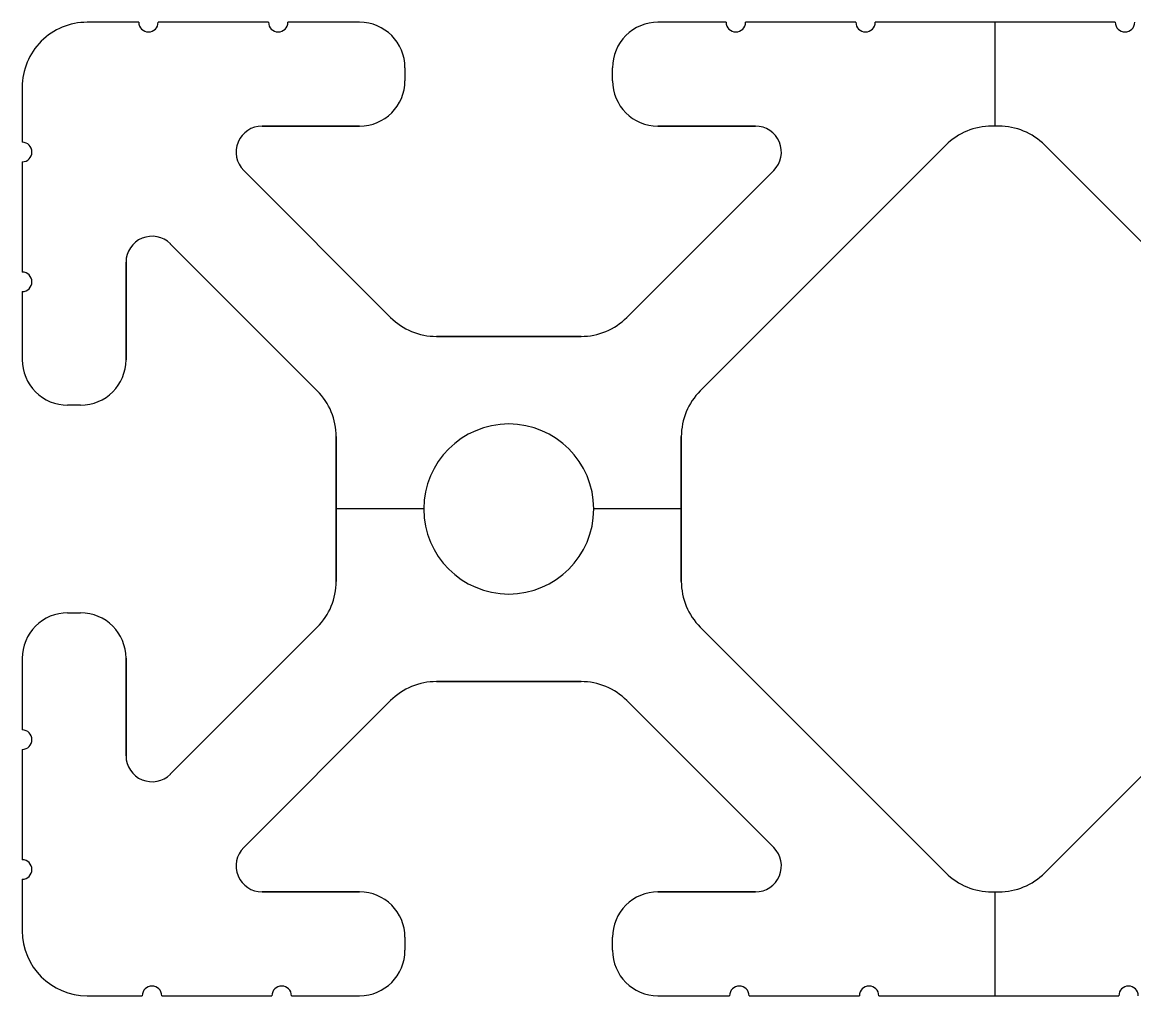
# Model space of a CAD drawing. Extents: x 0 to 165, y -128 to 81.
# Drawn here: x 0 to 43.56, y -83.9 to -45.8 of the extents above; entities that cross this region are included whole.
import ezdxf

# ---------------------------------------------------------------- set-up
doc = ezdxf.new("R2010")
doc.units = 0
doc.header["$LTSCALE"] = 0.03937
doc.header["$MEASUREMENT"] = 0
doc.layers.add('LAYER_0', color=1, linetype='CONTINUOUS')
doc.layers.add('LAYER_1', color=5, linetype='CONTINUOUS')

# ---------------------------------------------------------------- blocks, each defined once
blk = doc.blocks.new('8020_1530_DUP4LENGTH')
at = {"layer": 'LAYER_1', "color": 255}
for p, q in [((0, 0, 75.692), (0, 101.6, 75.692)), ((0, 0, 64.008), (0, 101.6, 64.008)), ((0, 0, 56.261), (0, 101.6, 56.261)), ((0, 101.6, 55.499), (0, 0, 55.499)), ((0, 0, 61.341), (0, 101.6, 61.341)), ((0, 101.6, 60.579), (0, 0, 60.579)), ((0, 0, 79.259), (0, 101.6, 79.259)), ((0, 101.6, 78.497), (0, 0, 78.497)), ((0, 0, 84.339), (0, 101.6, 84.339)), ((0, 101.6, 83.577), (0, 0, 83.577)), ((0, 101.6, 53.34), (0, 101.6, 55.499)), ((0, 101.6, 56.261), (0, 101.6, 60.579)), ((0, 101.6, 61.341), (0, 101.6, 64.008)), ((0, 101.6, 75.692), (0, 101.6, 78.497)), ((0, 101.6, 79.259), (0, 101.6, 83.577)), ((0, 101.6, 84.339), (0, 101.6, 86.36)), ((0, 0, 53.34), (0, 101.6, 53.34)), ((0, 0, 86.36), (0, 101.6, 86.36)), ((0, 0, 54.419), (0, 101.6, 54.419)), ((0, 0, 58.42), (0, 101.6, 58.42)), ((0, 0, 62.675), (0, 101.6, 62.675)), ((0, 0, 77.095), (0, 101.6, 77.095)), ((0, 0, 81.418), (0, 101.6, 81.418)), ((0, 0, 85.35), (0, 101.6, 85.35)), ((0.135, 101.6, 75.012), (0.135, 0, 75.012)), ((0.135, 0, 64.688), (0.135, 101.6, 64.688)), ((0.381, 0, 55.88), (0.381, 101.6, 55.88)), ((0.381, 0, 60.96), (0.381, 101.6, 60.96)), ((0.381, 0, 78.878), (0.381, 101.6, 78.878)), ((0.381, 0, 83.958), (0.381, 101.6, 83.958)), ((0.521, 101.6, 74.435), (0.521, 0, 74.435)), ((0.521, 0, 65.265), (0.521, 101.6, 65.265)), ((0.744, 101.6, 51.544), (0.744, 0, 51.544)), ((0.744, 101.6, 88.156), (0.744, 0, 88.156)), ((1.098, 0, 65.651), (1.098, 101.6, 65.651)), ((1.098, 101.6, 74.049), (1.098, 0, 74.049)), ((2.286, 101.6, 65.786), (1.778, 101.6, 65.786)), ((1.778, 101.6, 65.786), (1.778, 0, 65.786)), ((1.778, 0, 73.914), (1.778, 101.6, 73.914)), ((1.778, 101.6, 73.914), (2.286, 101.6, 73.914)), ((2.032, 0, 65.786), (2.032, 101.6, 65.786)), ((2.032, 0, 73.914), (2.032, 101.6, 73.914)), ((2.286, 0, 65.786), (2.286, 101.6, 65.786)), ((2.286, 101.6, 73.914), (2.286, 0, 73.914)), ((4.561, 101.6, 50.8), (2.54, 101.6, 50.8)), ((2.54, 101.6, 88.9), (4.699, 101.6, 88.9)), ((2.54, 0, 50.8), (2.54, 101.6, 50.8)), ((2.54, 0, 88.9), (2.54, 101.6, 88.9)), ((3.543, 0, 65.265), (3.543, 101.6, 65.265)), ((3.543, 0, 74.435), (3.543, 101.6, 74.435)), ((3.55, 0, 50.8), (3.55, 101.6, 50.8)), ((3.619, 0, 88.9), (3.619, 101.6, 88.9)), ((4.064, 101.6, 64.008), (4.064, 101.6, 60.191)), ((4.064, 101.6, 79.509), (4.064, 101.6, 75.692)), ((4.064, 0, 64.008), (4.064, 101.6, 64.008)), ((4.064, 0, 60.191), (4.064, 101.6, 60.191)), ((4.064, 0, 79.509), (4.064, 101.6, 79.509)), ((4.064, 0, 75.692), (4.064, 101.6, 75.692)), ((4.064, 0, 62.099), (4.064, 101.6, 62.099)), ((4.064, 0, 77.601), (4.064, 101.6, 77.601)), ((4.235, 101.6, 59.626), (4.235, 0, 59.626)), ((4.561, 0, 50.8), (4.561, 101.6, 50.8)), ((4.672, 0, 51.069), (4.672, 101.6, 51.069)), ((4.691, 101.6, 59.252), (4.691, 0, 59.252)), ((4.691, 101.6, 80.448), (4.691, 0, 80.448)), ((4.699, 101.6, 88.9), (4.699, 0, 88.9)), ((4.942, 0, 51.181), (4.942, 101.6, 51.181)), ((5.08, 0, 88.519), (5.08, 101.6, 88.519)), ((5.211, 0, 51.069), (5.211, 101.6, 51.069)), ((5.278, 101.6, 59.194), (5.278, 0, 59.194)), ((5.323, 101.6, 50.8), (5.323, 0, 50.8)), ((9.641, 101.6, 50.8), (5.323, 101.6, 50.8)), ((5.461, 0, 88.9), (5.461, 101.6, 88.9)), ((5.461, 101.6, 88.9), (9.779, 101.6, 88.9)), ((5.798, 0, 59.472), (5.798, 101.6, 59.472)), ((5.798, 101.6, 59.472), (11.55, 101.6, 65.223)), ((11.55, 101.6, 74.477), (5.798, 101.6, 80.228)), ((5.798, 0, 80.228), (5.798, 101.6, 80.228)), ((7.482, 0, 50.8), (7.482, 101.6, 50.8)), ((7.62, 0, 88.9), (7.62, 101.6, 88.9)), ((8.452, 101.6, 55.491), (8.452, 0, 55.491)), ((8.452, 101.6, 84.209), (8.452, 0, 84.209)), ((14.423, 101.6, 62.35), (8.672, 101.6, 56.598)), ((8.672, 101.6, 83.102), (14.423, 101.6, 77.35)), ((8.672, 0, 56.598), (8.672, 101.6, 56.598)), ((8.672, 0, 83.102), (8.672, 101.6, 83.102)), ((8.674, 0, 62.348), (8.674, 101.6, 62.348)), ((8.674, 0, 77.352), (8.674, 101.6, 77.352)), ((9.391, 101.6, 54.864), (13.208, 101.6, 54.864)), ((13.208, 101.6, 84.836), (9.391, 101.6, 84.836)), ((9.391, 0, 54.864), (9.391, 101.6, 54.864)), ((9.391, 0, 84.836), (9.391, 101.6, 84.836)), ((9.641, 0, 50.8), (9.641, 101.6, 50.8)), ((9.752, 0, 51.069), (9.752, 101.6, 51.069)), ((9.779, 101.6, 88.9), (9.779, 0, 88.9)), ((10.022, 0, 51.181), (10.022, 101.6, 51.181)), ((10.16, 0, 88.519), (10.16, 101.6, 88.519)), ((10.291, 0, 51.069), (10.291, 101.6, 51.069)), ((10.403, 101.6, 50.8), (10.403, 0, 50.8)), ((13.208, 101.6, 50.8), (10.403, 101.6, 50.8)), ((10.541, 0, 88.9), (10.541, 101.6, 88.9)), ((10.541, 101.6, 88.9), (13.208, 101.6, 88.9)), ((11.299, 0, 54.864), (11.299, 101.6, 54.864)), ((11.299, 0, 84.836), (11.299, 101.6, 84.836)), ((11.548, 0, 59.474), (11.548, 101.6, 59.474)), ((11.548, 0, 80.226), (11.548, 101.6, 80.226)), ((11.55, 0, 65.223), (11.55, 101.6, 65.223)), ((11.55, 0, 74.477), (11.55, 101.6, 74.477)), ((11.805, 0, 50.8), (11.805, 101.6, 50.8)), ((11.875, 0, 88.9), (11.875, 101.6, 88.9)), ((12.1, 101.6, 66.047), (12.1, 0, 66.047)), ((12.1, 101.6, 73.653), (12.1, 0, 73.653)), ((12.294, 101.6, 67.019), (12.294, 101.6, 72.681)), ((12.294, 0, 67.019), (12.294, 101.6, 67.019)), ((12.294, 0, 72.681), (12.294, 101.6, 72.681)), ((15.723, 101.6, 69.85), (12.294, 101.6, 69.85)), ((12.294, 0, 69.85), (12.294, 101.6, 69.85)), ((13.208, 0, 54.864), (13.208, 101.6, 54.864)), ((13.208, 0, 50.8), (13.208, 101.6, 50.8)), ((13.208, 0, 88.9), (13.208, 101.6, 88.9)), ((13.208, 0, 84.836), (13.208, 101.6, 84.836)), ((14.423, 0, 62.35), (14.423, 101.6, 62.35)), ((14.423, 0, 77.35), (14.423, 101.6, 77.35)), ((14.465, 0, 54.343), (14.465, 101.6, 54.343)), ((14.465, 101.6, 51.321), (14.465, 0, 51.321)), ((14.465, 0, 88.379), (14.465, 101.6, 88.379)), ((14.465, 0, 85.357), (14.465, 101.6, 85.357)), ((14.808, 101.6, 77.034), (14.808, 0, 77.034)), ((14.986, 0, 52.578), (14.986, 101.6, 52.578)), ((14.986, 101.6, 52.578), (14.986, 101.6, 53.086)), ((14.986, 101.6, 53.086), (14.986, 0, 53.086)), ((14.986, 0, 86.614), (14.986, 101.6, 86.614)), ((14.986, 101.6, 86.614), (14.986, 101.6, 87.122)), ((14.986, 101.6, 87.122), (14.986, 0, 87.122)), ((14.986, 0, 52.832), (14.986, 101.6, 52.832)), ((14.986, 0, 86.868), (14.986, 101.6, 86.868)), ((15.247, 101.6, 76.8), (15.247, 0, 76.8)), ((15.247, 101.6, 62.9), (15.247, 0, 62.9)), ((15.723, 101.6, 69.85), (15.723, 0, 69.85)), ((15.724, 101.6, 76.655), (15.724, 0, 76.655)), ((16.219, 0, 76.606), (16.219, 101.6, 76.606)), ((21.881, 101.6, 63.094), (16.219, 101.6, 63.094)), ((16.219, 101.6, 76.606), (21.881, 101.6, 76.606)), ((16.219, 0, 63.094), (16.219, 101.6, 63.094)), ((19.05, 101.6, 73.177), (19.05, 0, 73.177)), ((19.05, 101.6, 66.523), (19.05, 0, 66.523)), ((19.05, 0, 63.094), (19.05, 101.6, 63.094)), ((19.05, 0, 76.606), (19.05, 101.6, 76.606)), ((21.881, 0, 63.094), (21.881, 101.6, 63.094)), ((21.881, 0, 76.606), (21.881, 101.6, 76.606)), ((25.806, 101.6, 69.85), (22.377, 101.6, 69.85)), ((22.377, 101.6, 69.85), (22.377, 0, 69.85)), ((22.853, 101.6, 62.9), (22.853, 0, 62.9)), ((22.853, 101.6, 76.8), (22.853, 0, 76.8)), ((23.114, 101.6, 52.578), (23.114, 0, 52.578)), ((23.114, 0, 53.086), (23.114, 101.6, 53.086)), ((23.114, 101.6, 53.086), (23.114, 101.6, 52.578)), ((23.114, 101.6, 86.614), (23.114, 0, 86.614)), ((23.114, 0, 87.122), (23.114, 101.6, 87.122)), ((23.114, 101.6, 87.122), (23.114, 101.6, 86.614)), ((23.114, 0, 52.832), (23.114, 101.6, 52.832)), ((23.114, 0, 86.868), (23.114, 101.6, 86.868)), ((23.635, 0, 51.321), (23.635, 101.6, 51.321)), ((23.635, 0, 54.343), (23.635, 101.6, 54.343)), ((23.635, 0, 85.357), (23.635, 101.6, 85.357)), ((23.635, 101.6, 88.379), (23.635, 0, 88.379)), ((29.428, 101.6, 56.598), (23.677, 101.6, 62.35)), ((23.677, 101.6, 77.35), (29.428, 101.6, 83.102)), ((23.677, 0, 62.35), (23.677, 101.6, 62.35)), ((23.677, 0, 77.35), (23.677, 101.6, 77.35)), ((27.559, 101.6, 50.8), (24.892, 101.6, 50.8)), ((24.892, 101.6, 54.864), (28.709, 101.6, 54.864)), ((28.709, 101.6, 84.836), (24.892, 101.6, 84.836)), ((24.892, 101.6, 88.9), (27.697, 101.6, 88.9)), ((24.892, 0, 50.8), (24.892, 101.6, 50.8)), ((24.892, 0, 54.864), (24.892, 101.6, 54.864)), ((24.892, 0, 84.836), (24.892, 101.6, 84.836)), ((24.892, 0, 88.9), (24.892, 101.6, 88.9)), ((25.806, 101.6, 72.681), (25.806, 101.6, 67.019)), ((25.806, 0, 72.681), (25.806, 101.6, 72.681)), ((25.806, 0, 67.019), (25.806, 101.6, 67.019)), ((25.806, 0, 69.85), (25.806, 101.6, 69.85)), ((26, 101.6, 73.653), (26, 0, 73.653)), ((26, 101.6, 66.047), (26, 0, 66.047)), ((26.226, 0, 50.8), (26.226, 101.6, 50.8)), ((26.295, 0, 88.9), (26.295, 101.6, 88.9)), ((36.166, 101.6, 84.092), (26.55, 101.6, 74.477)), ((26.55, 101.6, 65.223), (36.166, 101.6, 55.608)), ((26.55, 0, 74.477), (26.55, 101.6, 74.477)), ((26.55, 0, 65.223), (26.55, 101.6, 65.223)), ((26.552, 0, 59.474), (26.552, 101.6, 59.474)), ((26.552, 0, 80.226), (26.552, 101.6, 80.226)), ((26.801, 0, 54.864), (26.801, 101.6, 54.864)), ((26.801, 0, 84.836), (26.801, 101.6, 84.836)), ((27.559, 0, 50.8), (27.559, 101.6, 50.8)), ((27.671, 0, 51.069), (27.671, 101.6, 51.069)), ((27.697, 101.6, 88.9), (27.697, 0, 88.9)), ((27.94, 0, 51.181), (27.94, 101.6, 51.181)), ((28.078, 0, 88.519), (28.078, 101.6, 88.519)), ((28.209, 0, 51.069), (28.209, 101.6, 51.069)), ((28.321, 101.6, 50.8), (28.321, 0, 50.8)), ((32.639, 101.6, 50.8), (28.321, 101.6, 50.8)), ((28.459, 0, 88.9), (28.459, 101.6, 88.9)), ((28.459, 101.6, 88.9), (32.777, 101.6, 88.9)), ((28.709, 0, 54.864), (28.709, 101.6, 54.864)), ((28.709, 0, 84.836), (28.709, 101.6, 84.836)), ((29.428, 0, 56.598), (29.428, 101.6, 56.598)), ((29.428, 0, 83.102), (29.428, 101.6, 83.102)), ((29.648, 101.6, 55.491), (29.648, 0, 55.491)), ((29.648, 101.6, 84.209), (29.648, 0, 84.209)), ((30.48, 0, 50.8), (30.48, 101.6, 50.8)), ((30.618, 0, 88.9), (30.618, 101.6, 88.9)), ((31.358, 0, 79.284), (31.358, 101.6, 79.284)), ((31.358, 0, 60.416), (31.358, 101.6, 60.416)), ((32.639, 0, 50.8), (32.639, 101.6, 50.8)), ((32.751, 0, 51.069), (32.751, 101.6, 51.069)), ((32.777, 101.6, 88.9), (32.777, 0, 88.9)), ((33.02, 0, 51.181), (33.02, 101.6, 51.181)), ((33.158, 0, 88.519), (33.158, 101.6, 88.519)), ((33.289, 0, 51.069), (33.289, 101.6, 51.069)), ((33.401, 101.6, 50.8), (33.401, 0, 50.8)), ((42.799, 101.6, 50.8), (33.401, 101.6, 50.8)), ((33.539, 0, 88.9), (33.539, 101.6, 88.9)), ((33.539, 101.6, 88.9), (42.937, 101.6, 88.9)), ((36.166, 0, 84.092), (36.166, 101.6, 84.092)), ((36.166, 0, 55.608), (36.166, 101.6, 55.608)), ((36.99, 101.6, 84.643), (36.99, 0, 84.643)), ((36.99, 101.6, 55.057), (36.99, 0, 55.057)), ((37.962, 0, 84.836), (37.962, 101.6, 84.836)), ((37.962, 101.6, 84.836), (38.238, 101.6, 84.836)), ((38.238, 101.6, 54.864), (37.962, 101.6, 54.864)), ((37.962, 101.6, 54.864), (37.962, 0, 54.864)), ((38.1, 0, 84.836), (38.1, 101.6, 84.836)), ((38.1, 0, 54.864), (38.1, 101.6, 54.864)), ((38.1, 101.6, 88.9), (38.1, 101.6, 84.836)), ((38.1, 101.6, 54.864), (38.1, 101.6, 50.8)), ((38.1, 0, 50.8), (38.1, 101.6, 50.8)), ((38.238, 101.6, 84.836), (38.238, 0, 84.836)), ((38.238, 0, 54.864), (38.238, 101.6, 54.864)), ((38.238, 0, 88.9), (38.238, 101.6, 88.9)), ((39.21, 101.6, 84.643), (39.21, 0, 84.643)), ((39.21, 101.6, 55.057), (39.21, 0, 55.057)), ((40.034, 101.6, 55.608), (49.65, 101.6, 65.223)), ((49.65, 101.6, 74.477), (40.034, 101.6, 84.092)), ((40.034, 0, 84.092), (40.034, 101.6, 84.092)), ((40.034, 0, 55.608), (40.034, 101.6, 55.608)), ((42.799, 0, 50.8), (42.799, 101.6, 50.8)), ((42.911, 0, 51.069), (42.911, 101.6, 51.069)), ((42.937, 101.6, 88.9), (42.937, 0, 88.9)), ((43.18, 0, 51.181), (43.18, 101.6, 51.181)), ((43.318, 0, 88.519), (43.318, 101.6, 88.519)), ((43.449, 0, 51.069), (43.449, 101.6, 51.069)), ((43.561, 101.6, 50.8), (43.561, 0, 50.8)), ((0, 50.8, 53.34), (0, 50.8, 55.499)), ((0, 50.8, 56.261), (0, 50.8, 60.579)), ((0, 50.8, 61.341), (0, 50.8, 64.008)), ((0, 50.8, 75.692), (0, 50.8, 78.497)), ((0, 50.8, 79.259), (0, 50.8, 83.577)), ((0, 50.8, 84.339), (0, 50.8, 86.36)), ((2.286, 50.8, 65.786), (1.778, 50.8, 65.786)), ((1.778, 50.8, 73.914), (2.286, 50.8, 73.914)), ((4.561, 50.8, 50.8), (2.54, 50.8, 50.8)), ((2.54, 50.8, 88.9), (4.699, 50.8, 88.9)), ((4.064, 50.8, 60.191), (4.064, 50.8, 64.008)), ((4.064, 50.8, 75.692), (4.064, 50.8, 79.509)), ((9.641, 50.8, 50.8), (5.323, 50.8, 50.8)), ((5.461, 50.8, 88.9), (9.779, 50.8, 88.9)), ((11.55, 50.8, 65.223), (5.798, 50.8, 59.472)), ((5.798, 50.8, 80.228), (11.55, 50.8, 74.477)), ((8.672, 50.8, 56.598), (14.423, 50.8, 62.35)), ((14.423, 50.8, 77.35), (8.672, 50.8, 83.102)), ((13.208, 50.8, 54.864), (9.391, 50.8, 54.864)), ((9.391, 50.8, 84.836), (13.208, 50.8, 84.836)), ((13.208, 50.8, 50.8), (10.403, 50.8, 50.8)), ((10.541, 50.8, 88.9), (13.208, 50.8, 88.9)), ((12.294, 50.8, 72.681), (12.294, 50.8, 67.019)), ((14.986, 50.8, 52.578), (14.986, 50.8, 53.086)), ((14.986, 50.8, 86.614), (14.986, 50.8, 87.122)), ((16.219, 50.8, 63.094), (21.881, 50.8, 63.094)), ((21.881, 50.8, 76.606), (16.219, 50.8, 76.606)), ((23.114, 50.8, 53.086), (23.114, 50.8, 52.578)), ((23.114, 50.8, 87.122), (23.114, 50.8, 86.614)), ((23.677, 50.8, 62.35), (29.428, 50.8, 56.598)), ((29.428, 50.8, 83.102), (23.677, 50.8, 77.35)), ((27.559, 50.8, 50.8), (24.892, 50.8, 50.8)), ((28.709, 50.8, 54.864), (24.892, 50.8, 54.864)), ((24.892, 50.8, 84.836), (28.709, 50.8, 84.836)), ((24.892, 50.8, 88.9), (27.697, 50.8, 88.9)), ((25.806, 50.8, 67.019), (25.806, 50.8, 72.681)), ((26.55, 50.8, 74.477), (36.166, 50.8, 84.092)), ((36.166, 50.8, 55.608), (26.55, 50.8, 65.223)), ((32.639, 50.8, 50.8), (28.321, 50.8, 50.8)), ((28.459, 50.8, 88.9), (32.777, 50.8, 88.9)), ((42.799, 50.8, 50.8), (33.401, 50.8, 50.8)), ((33.539, 50.8, 88.9), (42.937, 50.8, 88.9)), ((37.962, 50.8, 84.836), (38.238, 50.8, 84.836)), ((38.238, 50.8, 54.864), (37.962, 50.8, 54.864)), ((40.034, 50.8, 84.092), (49.65, 50.8, 74.477)), ((49.65, 50.8, 65.223), (40.034, 50.8, 55.608)), ((0, 0, 53.34), (0, 0, 55.499)), ((0, 0, 56.261), (0, 0, 60.579)), ((0, 0, 61.341), (0, 0, 64.008)), ((0, 0, 79.259), (0, 0, 83.577)), ((0, 0, 84.339), (0, 0, 86.36)), ((2.286, 0, 65.786), (1.778, 0, 65.786)), ((1.778, 0, 73.914), (2.286, 0, 73.914)), ((4.561, 0, 50.8), (2.54, 0, 50.8)), ((2.54, 0, 88.9), (4.699, 0, 88.9)), ((4.064, 0, 64.008), (4.064, 0, 60.191)), ((4.064, 0, 79.509), (4.064, 0, 75.692)), ((9.641, 0, 50.8), (5.323, 0, 50.8)), ((5.461, 0, 88.9), (9.779, 0, 88.9)), ((5.798, 0, 59.472), (11.55, 0, 65.223)), ((11.55, 0, 74.477), (5.798, 0, 80.228)), ((14.423, 0, 62.35), (8.672, 0, 56.598)), ((8.672, 0, 83.102), (14.423, 0, 77.35)), ((9.391, 0, 54.864), (13.208, 0, 54.864)), ((13.208, 0, 84.836), (9.391, 0, 84.836)), ((13.208, 0, 50.8), (10.403, 0, 50.8)), ((10.541, 0, 88.9), (13.208, 0, 88.9)), ((12.294, 0, 67.019), (12.294, 0, 72.681)), ((15.723, 0, 69.85), (12.294, 0, 69.85)), ((14.986, 0, 86.614), (14.986, 0, 87.122)), ((21.881, 0, 63.094), (16.219, 0, 63.094)), ((16.219, 0, 76.606), (21.881, 0, 76.606)), ((25.806, 0, 69.85), (22.377, 0, 69.85)), ((23.114, 0, 53.086), (23.114, 0, 52.578)), ((23.114, 0, 87.122), (23.114, 0, 86.614)), ((29.428, 0, 56.598), (23.677, 0, 62.35)), ((23.677, 0, 77.35), (29.428, 0, 83.102)), ((24.892, 0, 54.864), (28.709, 0, 54.864)), ((28.709, 0, 84.836), (24.892, 0, 84.836)), ((25.806, 0, 72.681), (25.806, 0, 67.019)), ((36.166, 0, 84.092), (26.55, 0, 74.477)), ((32.639, 0, 50.8), (28.321, 0, 50.8)), ((28.459, 0, 88.9), (32.777, 0, 88.9)), ((42.799, 0, 50.8), (33.401, 0, 50.8)), ((38.238, 0, 54.864), (37.962, 0, 54.864)), ((38.1, 0, 88.9), (38.1, 0, 84.836)), ((38.1, 0, 54.864), (38.1, 0, 50.8)), ((49.65, 0, 74.477), (40.034, 0, 84.092)), ((40.034, 0, 55.608), (49.65, 0, 65.223)), ((0, 0, 75.692), (0, 0, 78.497)), ((14.986, 0, 52.578), (14.986, 0, 53.086)), ((27.559, 0, 50.8), (24.892, 0, 50.8)), ((24.892, 0, 88.9), (27.697, 0, 88.9)), ((26.55, 0, 65.223), (36.166, 0, 55.608)), ((33.539, 0, 88.9), (42.937, 0, 88.9)), ((37.962, 0, 84.836), (38.238, 0, 84.836))]:
    blk.add_line(p, q, dxfattribs=at)
at = {"layer": 'LAYER_1', "color": 255, "extrusion": (0, 1, 0)}
for centre, radius, start, end in [((-1.778, 75.692, 101.6), 1.778, 315, 360), ((-1.778, 64.008, 101.6), 1.778, 0, 45), ((0, 55.88, 101.6), 0.381, 90, 270), ((0, 60.96, 101.6), 0.381, 90, 270), ((0, 78.878, 101.6), 0.381, 90, 270), ((0, 83.958, 101.6), 0.381, 90, 270), ((-2.54, 53.34, 101.6), 2.54, 270, 360), ((-2.54, 86.36, 101.6), 2.54, 360, 90), ((-1.778, 64.008, 101.6), 1.778, 45, 90), ((-1.778, 75.692, 101.6), 1.778, 270, 315), ((-2.286, 64.008, 101.6), 1.778, 90, 180), ((-2.286, 75.692, 101.6), 1.778, 180, 270), ((-5.08, 60.191, 101.6), 1.016, 292.5, 360), ((-5.08, 79.509, 101.6), 1.016, 360, 135), ((-4.942, 50.8, 101.6), 0.381, 0, 90), ((-5.08, 60.191, 101.6), 1.016, 225, 292.5), ((-5.08, 88.9, 101.6), 0.381, 180, 0), ((-4.942, 50.8, 101.6), 0.381, 90, 180), ((-9.391, 55.88, 101.6), 1.016, 270, 45), ((-9.391, 83.82, 101.6), 1.016, 315, 90), ((-10.022, 50.8, 101.6), 0.381, 360, 90), ((-10.16, 88.9, 101.6), 0.381, 180, 0), ((-10.022, 50.8, 101.6), 0.381, 90, 180), ((-9.754, 67.019, 101.6), 2.54, 180, 225), ((-9.754, 72.681, 101.6), 2.54, 135, 180), ((-16.219, 60.554, 101.6), 2.54, 45, 90), ((-16.219, 79.146, 101.6), 2.54, 292.5, 315), ((-16.219, 79.146, 101.6), 2.54, 270, 292.5), ((-19.05, 69.85, 101.6), 3.327, 270, 90), ((-19.05, 69.85, 101.6), 3.327, 90, 270), ((-21.881, 60.554, 101.6), 2.54, 90, 135), ((-21.881, 79.146, 101.6), 2.54, 225, 270), ((-28.346, 72.681, 101.6), 2.54, 0, 45), ((-28.346, 67.019, 101.6), 2.54, 315, 0), ((-27.94, 50.8, 101.6), 0.381, 0, 90), ((-28.078, 88.9, 101.6), 0.381, 180, 0), ((-27.94, 50.8, 101.6), 0.381, 90, 180), ((-28.709, 83.82, 101.6), 1.016, 90, 225), ((-33.02, 50.8, 101.6), 0.381, 0, 90), ((-33.158, 88.9, 101.6), 0.381, 180, 0), ((-33.02, 50.8, 101.6), 0.381, 90, 180), ((-37.962, 57.404, 101.6), 2.54, 270, 315), ((-38.238, 82.296, 101.6), 2.54, 90, 135), ((-43.18, 50.8, 101.6), 0.381, 0, 90), ((-43.318, 88.9, 101.6), 0.381, 180, 0), ((-43.18, 50.8, 101.6), 0.381, 90, 180), ((-1.778, 75.692, 50.8), 1.778, 315, 0), ((-1.778, 64.008, 50.8), 1.778, 0, 45), ((-2.54, 86.36, 50.8), 2.54, 360, 90), ((-1.778, 64.008, 50.8), 1.778, 45, 90), ((-1.778, 75.692, 50.8), 1.778, 270, 315), ((-2.286, 75.692, 50.8), 1.778, 180, 270), ((-5.08, 60.191, 50.8), 1.016, 225, 292.5), ((-9.391, 55.88, 50.8), 1.016, 270, 45), ((-9.391, 83.82, 50.8), 1.016, 315, 90), ((-9.754, 67.019, 50.8), 2.54, 180, 225), ((-13.208, 53.086, 50.8), 1.778, 90, 180), ((-13.208, 52.578, 50.8), 1.778, 180, 270), ((-13.208, 86.614, 50.8), 1.778, 180, 270), ((-24.892, 53.086, 50.8), 1.778, 0, 90), ((-24.892, 86.614, 50.8), 1.778, 270, 0), ((-24.892, 87.122, 50.8), 1.778, 0, 90), ((-28.346, 72.681, 50.8), 2.54, 360, 45), ((-27.94, 50.8, 50.8), 0.381, 90, 180), ((-28.709, 55.88, 50.8), 1.016, 135, 270), ((-28.709, 83.82, 50.8), 1.016, 90, 225), ((-37.962, 82.296, 50.8), 2.54, 45, 90), ((-37.962, 57.404, 50.8), 2.54, 270, 315), ((-38.238, 82.296, 50.8), 2.54, 90, 135), ((-38.238, 57.404, 50.8), 2.54, 225, 270), ((-1.778, 75.692), 1.778, 315, 360), ((-1.778, 64.008), 1.778, 0, 45), ((0, 55.88), 0.381, 90, 270), ((0, 60.96), 0.381, 90, 270), ((0, 78.878), 0.381, 90, 270), ((0, 83.958), 0.381, 90, 270), ((-2.54, 53.34), 2.54, 270, 360), ((-2.54, 86.36), 2.54, 360, 90), ((-1.778, 64.008), 1.778, 45, 90), ((-1.778, 75.692), 1.778, 270, 315), ((-2.286, 64.008), 1.778, 90, 180), ((-2.286, 75.692), 1.778, 180, 270), ((-5.08, 60.191), 1.016, 292.5, 360), ((-5.08, 79.509), 1.016, 360, 135), ((-4.942, 50.8), 0.381, 0, 90), ((-5.08, 88.9), 0.381, 180, 0), ((-4.942, 50.8), 0.381, 90, 180), ((-9.391, 55.88), 1.016, 270, 45), ((-9.391, 83.82), 1.016, 315, 90), ((-10.022, 50.8), 0.381, 360, 90), ((-10.16, 88.9), 0.381, 180, 0), ((-10.022, 50.8), 0.381, 90, 180), ((-9.754, 67.019), 2.54, 180, 225), ((-9.754, 72.681), 2.54, 135, 180), ((-13.208, 53.086), 1.778, 90, 180), ((-13.208, 52.578), 1.778, 180, 270), ((-13.208, 87.122), 1.778, 90, 180), ((-13.208, 86.614), 1.778, 180, 270), ((-16.219, 60.554), 2.54, 45, 90), ((-16.219, 79.146), 2.54, 292.5, 315), ((-16.219, 79.146), 2.54, 270, 292.5), ((-19.05, 69.85), 3.327, 270, 90), ((-19.05, 69.85), 3.327, 90, 270), ((-21.881, 60.554), 2.54, 90, 135), ((-24.892, 52.578), 1.778, 270, 360), ((-24.892, 53.086), 1.778, 0, 90), ((-24.892, 86.614), 1.778, 270, 360), ((-24.892, 87.122), 1.778, 0, 90), ((-28.346, 72.681), 2.54, 0, 45), ((-27.94, 50.8), 0.381, 0, 90), ((-28.078, 88.9), 0.381, 180, 0), ((-27.94, 50.8), 0.381, 90, 180), ((-28.709, 83.82), 1.016, 90, 225), ((-33.02, 50.8), 0.381, 0, 90), ((-33.158, 88.9), 0.381, 180, 0), ((-33.02, 50.8), 0.381, 90, 180), ((-38.238, 82.296), 2.54, 90, 135), ((-38.238, 57.404), 2.54, 225, 270), ((-43.18, 50.8), 0.381, 0, 90), ((-43.318, 88.9), 0.381, 180, 0), ((-43.18, 50.8), 0.381, 90, 180)]:
    blk.add_arc(centre, radius, start, end, dxfattribs=at)
at = {"layer": 'LAYER_1', "color": 255, "extrusion": (-5.65163e-15, 1, -1.36442e-14)}
for centre, start, end in [((-13.208, 53.086, 101.6), 90, 180), ((-24.892, 52.578, 101.6), 270, 360), ((-24.892, 86.614, 101.6), 270, 360)]:
    blk.add_arc(centre, 1.778, start, end, dxfattribs=at)
at = {"layer": 'LAYER_1', "color": 255, "extrusion": (-5.65163e-15, 1, 1.36442e-14)}
for centre, start, end in [((-13.208, 52.578, 101.6), 180, 270), ((-24.892, 53.086, 101.6), 0, 90)]:
    blk.add_arc(centre, 1.778, start, end, dxfattribs=at)
at = {"layer": 'LAYER_1', "color": 255, "extrusion": (5.65163e-15, 1, 1.36442e-14)}
blk.add_arc((-13.208, 87.122, 101.6), 1.778, 90, 180, dxfattribs=at)
at = {"layer": 'LAYER_1', "color": 255, "extrusion": (5.65163e-15, 1, -1.36442e-14)}
blk.add_arc((-13.208, 86.614, 101.6), 1.778, 180, 270, dxfattribs=at)
at = {"layer": 'LAYER_1', "color": 255, "extrusion": (7.99261e-15, 1, 7.99261e-15)}
blk.add_arc((-24.892, 87.122, 101.6), 1.778, 360, 90, dxfattribs=at)
at = {"layer": 'LAYER_1', "color": 255, "extrusion": (-7.56974e-15, 1, 1.13289e-14)}
blk.add_arc((-28.709, 55.88, 101.6), 1.016, 135, 270, dxfattribs=at)
at = {"layer": 'LAYER_1', "color": 255, "extrusion": (2.08171e-14, 1, -3.1155e-14)}
for centre, start, end in [((-37.962, 82.296, 101.6), 45, 90), ((-38.238, 57.404, 101.6), 225, 270)]:
    blk.add_arc(centre, 2.54, start, end, dxfattribs=at)
at = {"layer": 'LAYER_1', "color": 255, "extrusion": (-1.86494e-14, 1, -1.14191e-30)}
for centre in [(0, 55.88, 50.8), (0, 60.96, 50.8), (0, 78.878, 50.8), (0, 83.958, 50.8)]:
    blk.add_arc(centre, 0.381, 90, 270, dxfattribs=at)
at = {"layer": 'LAYER_1', "color": 255, "extrusion": (-6.75355e-15, 1, -6.75355e-15)}
blk.add_arc((-2.54, 53.34, 50.8), 2.54, 270, 360, dxfattribs=at)
at = {"layer": 'LAYER_1', "color": 255, "extrusion": (9.64793e-15, 1, 9.64793e-15)}
for centre in [(-2.286, 64.008, 50.8), (-13.208, 87.122, 50.8)]:
    blk.add_arc(centre, 1.778, 90, 180, dxfattribs=at)
at = {"layer": 'LAYER_1', "color": 255, "extrusion": (3.45036e-14, 1, 2.30546e-14)}
blk.add_arc((-5.08, 60.191, 50.8), 1.016, 292.5, 360, dxfattribs=at)
at = {"layer": 'LAYER_1', "color": 255, "extrusion": (-4.33539e-15, 1, 1.04666e-14)}
blk.add_arc((-5.08, 79.509, 50.8), 1.016, 0, 135, dxfattribs=at)
at = {"layer": 'LAYER_1', "color": 255, "extrusion": (-4.50237e-14, 1, 4.50237e-14)}
for centre, start in [((-4.942, 50.8, 50.8), 0), ((-33.02, 50.8, 50.8), 360), ((-43.18, 50.8, 50.8), 360)]:
    blk.add_arc(centre, 0.381, start, 90, dxfattribs=at)
at = {"layer": 'LAYER_1', "color": 255, "extrusion": (0, 1, 1.86494e-14)}
for centre, end in [((-5.08, 88.9, 50.8), 360), ((-10.16, 88.9, 50.8), 0), ((-28.078, 88.9, 50.8), 360), ((-33.158, 88.9, 50.8), 360), ((-43.318, 88.9, 50.8), 360)]:
    blk.add_arc(centre, 0.381, 180, end, dxfattribs=at)
at = {"layer": 'LAYER_1', "color": 255, "extrusion": (4.50237e-14, 1, 4.50237e-14)}
for centre in [(-4.942, 50.8, 50.8), (-33.02, 50.8, 50.8)]:
    blk.add_arc(centre, 0.381, 90, 180, dxfattribs=at)
at = {"layer": 'LAYER_1', "color": 255, "extrusion": (4.50237e-14, 1, -4.50237e-14)}
for centre in [(-10.022, 50.8, 50.8), (-27.94, 50.8, 50.8)]:
    blk.add_arc(centre, 0.381, 360, 90, dxfattribs=at)
at = {"layer": 'LAYER_1', "color": 255, "extrusion": (-9.00473e-14, 1, -9.00473e-14)}
blk.add_arc((-10.022, 50.8, 50.8), 0.381, 90, 180, dxfattribs=at)
at = {"layer": 'LAYER_1', "color": 255, "extrusion": (-3.39524e-14, 1, -1.40635e-14)}
blk.add_arc((-9.754, 72.681, 50.8), 2.54, 135, 180, dxfattribs=at)
at = {"layer": 'LAYER_1', "color": 255, "extrusion": (1.40635e-14, 1, -3.39524e-14)}
for centre, start, end in [((-16.219, 60.554, 50.8), 45, 90), ((-21.881, 79.146, 50.8), 225, 270)]:
    blk.add_arc(centre, 2.54, start, end, dxfattribs=at)
at = {"layer": 'LAYER_1', "color": 255, "extrusion": (8.08838e-14, 1, 1.21051e-13)}
blk.add_arc((-16.219, 79.146, 50.8), 2.54, 292.5, 315, dxfattribs=at)
at = {"layer": 'LAYER_1', "color": 255, "extrusion": (2.84026e-14, 1, 1.4279e-13)}
blk.add_arc((-16.219, 79.146, 50.8), 2.54, 270, 292.5, dxfattribs=at)
at = {"layer": 'LAYER_1', "color": 255, "extrusion": (2.13543e-15, 1, 0)}
blk.add_arc((-19.05, 69.85, 50.8), 3.327, 270, 90, dxfattribs=at)
at = {"layer": 'LAYER_1', "color": 255, "extrusion": (-2.13543e-15, 1, 0)}
blk.add_arc((-19.05, 69.85, 50.8), 3.327, 90, 270, dxfattribs=at)
at = {"layer": 'LAYER_1', "color": 255, "extrusion": (1.40635e-14, 1, 3.39524e-14)}
blk.add_arc((-21.881, 60.554, 50.8), 2.54, 90, 135, dxfattribs=at)
at = {"layer": 'LAYER_1', "color": 255, "extrusion": (-9.64793e-15, 1, -9.64793e-15)}
blk.add_arc((-24.892, 52.578, 50.8), 1.778, 270, 0, dxfattribs=at)
at = {"layer": 'LAYER_1', "color": 255, "extrusion": (3.39524e-14, 1, 1.40635e-14)}
blk.add_arc((-28.346, 67.019, 50.8), 2.54, 315, 360, dxfattribs=at)
at = {"layer": 'LAYER_1', "color": 255, "extrusion": (-4.50237e-14, 1, -4.50237e-14)}
blk.add_arc((-43.18, 50.8, 50.8), 0.381, 90, 180, dxfattribs=at)
at = {"layer": 'LAYER_1', "color": 255, "extrusion": (-1.10256e-15, 1, -1.11945e-14)}
blk.add_arc((-5.08, 60.191), 1.016, 225, 292.5, dxfattribs=at)
at = {"layer": 'LAYER_1', "color": 255, "extrusion": (1.89621e-15, 1, -9.53288e-15)}
blk.add_arc((-21.881, 79.146), 2.54, 225, 270, dxfattribs=at)
at = {"layer": 'LAYER_1', "color": 255, "extrusion": (4.48606e-15, 1, 8.92333e-16)}
blk.add_arc((-28.346, 67.019), 2.54, 315, 0, dxfattribs=at)
at = {"layer": 'LAYER_1', "color": 255, "extrusion": (-9.24041e-16, 1, 1.38292e-15)}
blk.add_arc((-28.709, 55.88), 1.016, 135, 270, dxfattribs=at)
at = {"layer": 'LAYER_1', "color": 255, "extrusion": (8.92333e-16, 1, -4.48606e-15)}
blk.add_arc((-37.962, 82.296), 2.54, 45, 90, dxfattribs=at)
at = {"layer": 'LAYER_1', "color": 255, "extrusion": (8.92333e-16, 1, 4.48606e-15)}
blk.add_arc((-37.962, 57.404), 2.54, 270, 315, dxfattribs=at)

msp = doc.modelspace()

# ---------------------------------------------------------------- block references
at = {"layer": 'LAYER_0', "color": 255, "extrusion": (0, -1, 0)}
msp.add_blockref('8020_1530_DUP4LENGTH', (0, 37, -5), dxfattribs=at)

doc.saveas('drawing.dxf')
